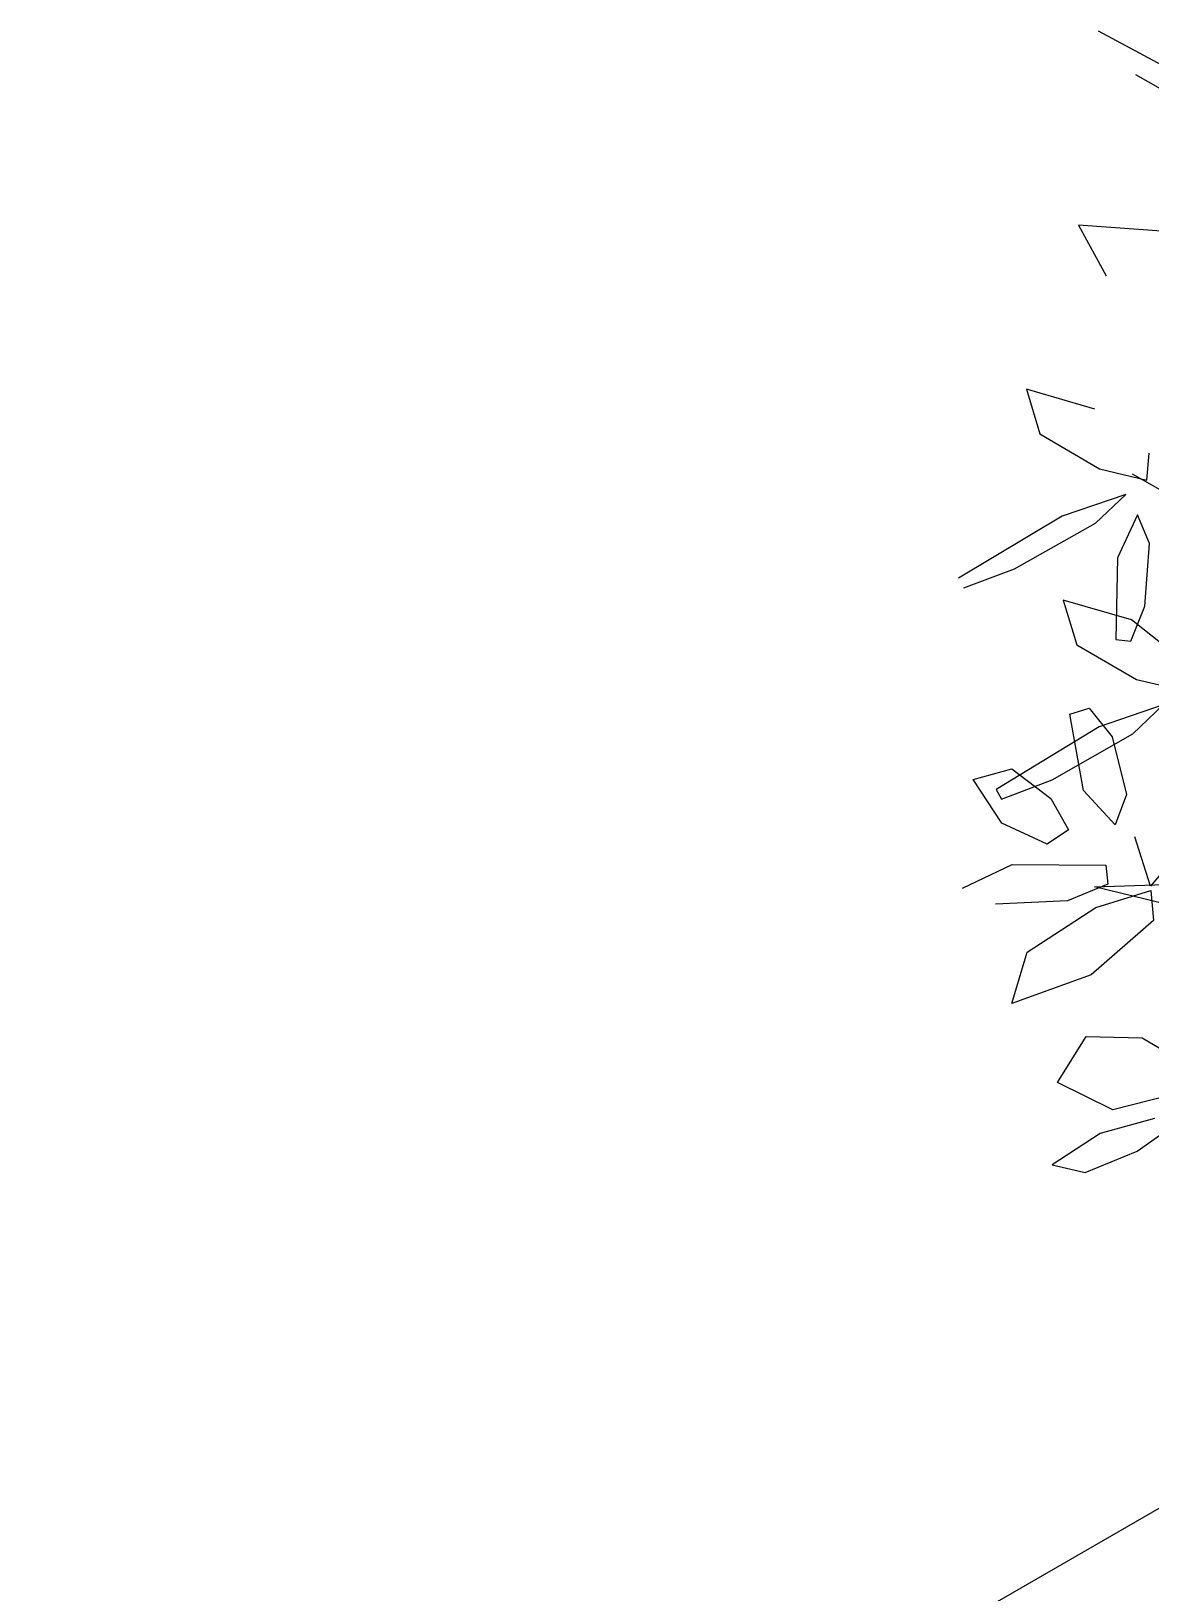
# Model space of a CAD drawing. Extents: x 8365 to 8547, y -347 to -272.
# Drawn here: x 8518.579 to 8519.262, y -323.712 to -322.759 of the extents above; entities that cross this region are included whole.
import ezdxf

# ---------------------------------------------------------------- set-up
doc = ezdxf.new("R2010")
doc.units = 0
doc.layers.get('0').update_dxf_attribs({"linetype": 'CONTINUOUS'})
doc.layers.add('1', color=7, linetype='CONTINUOUS')

msp = doc.modelspace()

# ---------------------------------------------------------------- linework, layer by layer
at = {"color": 60}
for p, q in [((8519.29501, -322.79414), (8519.23017, -322.7594)), ((8519.25265, -322.78585), (8519.3019, -322.81386)), ((8519.27138, -322.88167), (8519.21794, -322.87785)), ((8519.21794, -322.87785), (8519.23484, -322.90864)), ((8519.22795, -322.99002), (8519.18618, -322.97796)), ((8519.18618, -322.97796), (8519.19447, -323.00517)), ((8519.19447, -323.00517), (8519.23084, -323.02646)), ((8519.25965, -323.03332), (8519.26105, -323.01689)), ((8519.23084, -323.02646), (8519.25965, -323.03332)), ((8519.24689, -323.04207), (8519.20792, -323.0554)), ((8519.22837, -323.05964), (8519.24689, -323.04207)), ((8519.20792, -323.0554), (8519.14477, -323.09313)), ((8519.25393, -323.05449), (8519.24178, -323.08076)), ((8519.26121, -323.07204), (8519.25393, -323.05449)), ((8519.17901, -323.08746), (8519.22837, -323.05964)), ((8519.25851, -323.11024), (8519.26121, -323.07204)), ((8519.24178, -323.08076), (8519.24081, -323.13059)), ((8519.14795, -323.09904), (8519.17901, -323.08746)), ((8519.25035, -323.11856), (8519.20852, -323.10671)), ((8519.20852, -323.10671), (8519.21695, -323.13389)), ((8519.24993, -323.13161), (8519.25851, -323.11024)), ((8519.28359, -323.14525), (8519.25035, -323.11856)), ((8519.24081, -323.13059), (8519.24993, -323.13161)), ((8519.21695, -323.13389), (8519.25343, -323.15498)), ((8519.25343, -323.15498), (8519.28228, -323.16169)), ((8519.26956, -323.1705), (8519.23066, -323.18404)), ((8519.25114, -323.18818), (8519.26956, -323.1705)), ((8519.21276, -323.17627), (8519.22442, -323.17261)), ((8519.22097, -323.22275), (8519.21276, -323.17627)), ((8519.22442, -323.17261), (8519.23851, -323.19012)), ((8519.23066, -323.18404), (8519.16771, -323.2221)), ((8519.20192, -323.21626), (8519.25114, -323.18818)), ((8519.23851, -323.19012), (8519.24734, -323.22517)), ((8519.15373, -323.21608), (8519.17722, -323.20966)), ((8519.17112, -323.24267), (8519.15373, -323.21608)), ((8519.17092, -323.228), (8519.20192, -323.21626)), ((8519.17722, -323.20966), (8519.20106, -323.22775)), ((8519.16771, -323.2221), (8519.17092, -323.228)), ((8519.20106, -323.22775), (8519.21187, -323.24678)), ((8519.24037, -323.2438), (8519.22097, -323.22275)), ((8519.24734, -323.22517), (8519.24037, -323.2438)), ((8519.19886, -323.2556), (8519.17112, -323.24267)), ((8519.21187, -323.24678), (8519.19886, -323.2556)), ((8519.26195, -323.2811), (8519.2524, -323.25115)), ((8519.27571, -323.26473), (8519.26195, -323.2811)), ((8519.14719, -323.28243), (8519.17748, -323.26796)), ((8519.17748, -323.26796), (8519.23472, -323.26844)), ((8519.23472, -323.26844), (8519.23579, -323.28)), ((8519.23579, -323.28), (8519.21117, -323.29011)), ((8519.22865, -323.29429), (8519.26204, -323.28389)), ((8519.26204, -323.28389), (8519.26383, -323.30213)), ((8519.21117, -323.29011), (8519.16727, -323.29222)), ((8519.18663, -323.32154), (8519.22865, -323.29429)), ((8519.26383, -323.30213), (8519.22566, -323.33532)), ((8519.17728, -323.35277), (8519.18663, -323.32154)), ((8519.22566, -323.33532), (8519.17728, -323.35277)), ((8519.20507, -323.40106), (8519.22273, -323.37301)), ((8519.22273, -323.37301), (8519.25691, -323.37386)), ((8519.25691, -323.37386), (8519.27958, -323.38715)), ((8519.23887, -323.41765), (8519.20507, -323.40106)), ((8519.2733, -323.40896), (8519.23887, -323.41765)), ((8519.26428, -323.42303), (8519.2311, -323.43224)), ((8519.2311, -323.43224), (8519.20193, -323.45127)), ((8519.25381, -323.44301), (8519.27308, -323.42939)), ((8519.22214, -323.45593), (8519.25381, -323.44301)), ((8519.20193, -323.45127), (8519.22214, -323.45593))]:
    msp.add_line(p, q, dxfattribs=at)
at = {"color": 44}
for p, q in [((8519.33019, -323.07458), (8519.25096, -323.02984)), ((8519.22765, -323.28151), (8519.7268, -323.26616)), ((8519.47933, -323.34303), (8519.22765, -323.28151))]:
    msp.add_line(p, q, dxfattribs=at)
at = {"layer": '1', "color": 1, "linetype": 'CONTINUOUS'}
msp.add_line((8519.79909, -323.35368), (8507.41931, -330.50115), dxfattribs=at)

doc.saveas('drawing.dxf')
